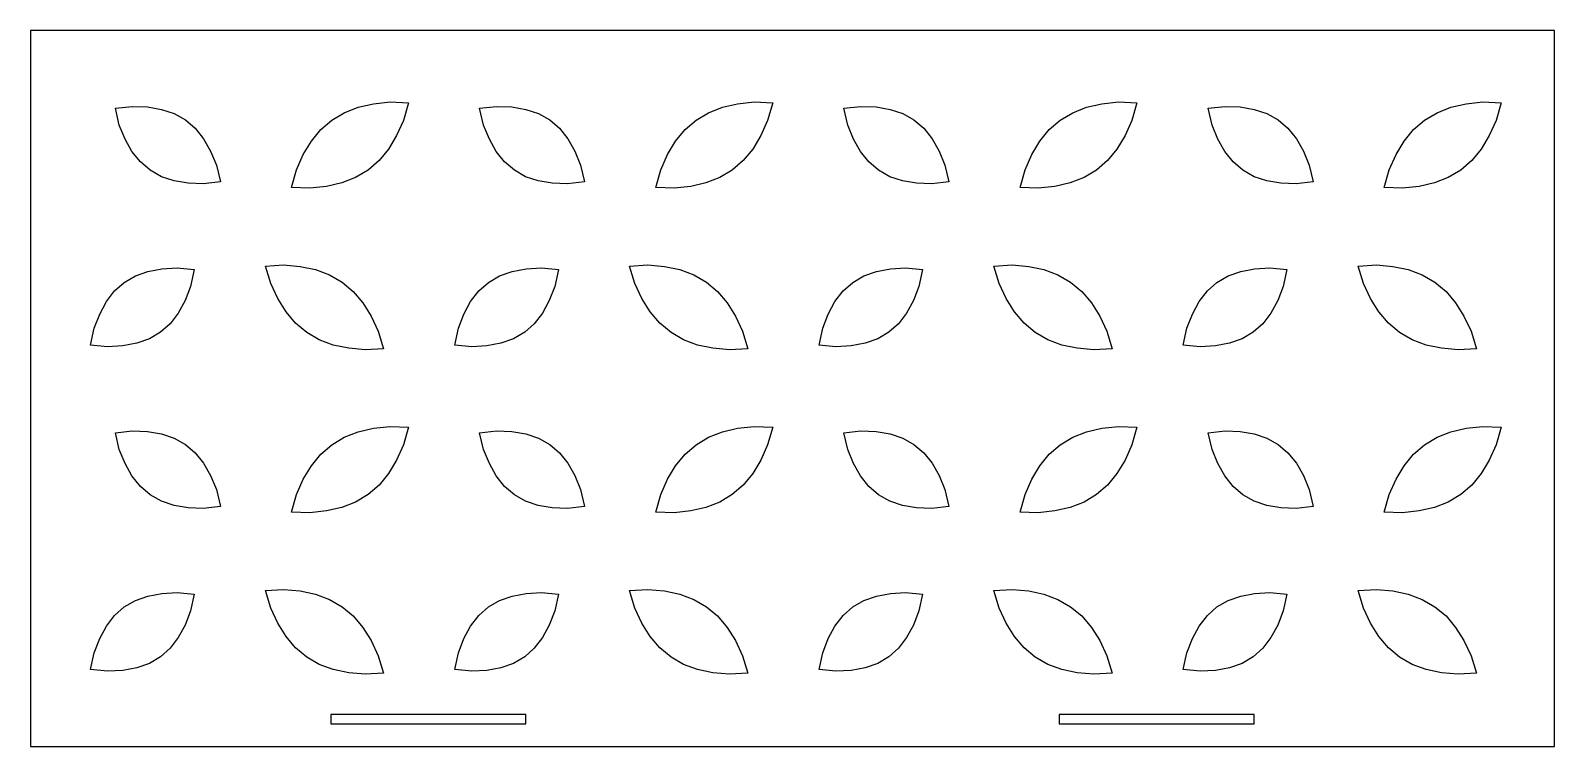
# Model space of a CAD drawing. Header units: millimetres. Extents: x 0 to 1000, y 0 to 470.
import ezdxf

# ---------------------------------------------------------------- set-up
doc = ezdxf.new("R2010")
doc.units = ezdxf.units.MM
doc.layers.add('CUT', color=7, linetype='CONTINUOUS')

msp = doc.modelspace()

# ---------------------------------------------------------------- linework, layer by layer
at = {"layer": 'CUT'}
for points in [[(0, 0), (1000, 0), (1000, 470), (0, 470)], [(55.7, 418.9), (66.8, 420.2), (76.8, 419.8), (86, 418.2), (94.3, 415.5), (101.7, 411.3), (108.1, 405.8), (113.6, 398.9), (118.2, 390.8), (122, 381.6), (124.6, 370.6), (113.4, 369.3), (103.4, 369.7), (94.2, 371.3), (85.9, 374), (78.5, 378.2), (72.1, 383.7), (66.6, 390.6), (62.1, 398.7), (58.3, 407.9)], [(171.3, 366.9), (174.6, 378.5), (179, 388.5), (184.3, 397.3), (190.5, 404.9), (197.7, 411.1), (205.9, 416), (215, 419.6), (225, 421.9), (235.9, 423.1), (248, 422.6), (244.7, 411), (240.2, 401), (234.9, 392.2), (228.7, 384.6), (221.5, 378.4), (213.3, 373.5), (204.2, 369.9), (194.2, 367.6), (183.3, 366.4)], [(294.7, 418.9), (305.8, 420.2), (315.8, 419.8), (325, 418.2), (333.3, 415.5), (340.7, 411.3), (347.1, 405.8), (352.6, 398.9), (357.2, 390.8), (361, 381.6), (363.6, 370.6), (352.4, 369.3), (342.4, 369.7), (333.2, 371.3), (324.9, 374), (317.5, 378.2), (311.1, 383.7), (305.6, 390.6), (301.1, 398.7), (297.3, 407.9)], [(410.3, 366.9), (413.6, 378.5), (418, 388.5), (423.3, 397.3), (429.5, 404.9), (436.7, 411.1), (444.9, 416), (454, 419.6), (464, 421.9), (474.9, 423.1), (487, 422.6), (483.7, 411), (479.2, 401), (473.9, 392.2), (467.7, 384.6), (460.5, 378.4), (452.3, 373.5), (443.2, 369.9), (433.2, 367.6), (422.3, 366.4)], [(533.7, 418.9), (544.8, 420.2), (554.8, 419.8), (564, 418.2), (572.3, 415.5), (579.7, 411.3), (586.1, 405.8), (591.6, 398.9), (596.2, 390.8), (600, 381.6), (602.6, 370.6), (591.4, 369.3), (581.4, 369.7), (572.2, 371.3), (563.9, 374), (556.5, 378.2), (550.1, 383.7), (544.6, 390.6), (540.1, 398.7), (536.3, 407.9)], [(649.3, 366.9), (652.6, 378.5), (657, 388.5), (662.3, 397.3), (668.5, 404.9), (675.7, 411.1), (683.9, 416), (693, 419.6), (703, 421.9), (713.9, 423.1), (726, 422.6), (722.7, 411), (718.2, 401), (712.9, 392.2), (706.7, 384.6), (699.5, 378.4), (691.3, 373.5), (682.2, 369.9), (672.2, 367.6), (661.3, 366.4)], [(772.7, 418.9), (783.8, 420.2), (793.8, 419.8), (803, 418.2), (811.3, 415.5), (818.7, 411.3), (825.1, 405.8), (830.6, 398.9), (835.2, 390.8), (839, 381.6), (841.6, 370.6), (830.4, 369.3), (820.4, 369.7), (811.2, 371.3), (802.9, 374), (795.5, 378.2), (789.1, 383.7), (783.6, 390.6), (779.1, 398.7), (775.3, 407.9)], [(888.3, 366.9), (891.6, 378.5), (896, 388.5), (901.3, 397.3), (907.5, 404.9), (914.7, 411.1), (922.9, 416), (932, 419.6), (942, 421.9), (952.9, 423.1), (965, 422.6), (961.7, 411), (957.2, 401), (951.9, 392.2), (945.7, 384.6), (938.5, 378.4), (930.3, 373.5), (921.2, 369.9), (911.2, 367.6), (900.3, 366.4)], [(39.4, 263.5), (41.8, 274.5), (45.4, 283.8), (49.8, 292), (55.2, 299), (61.5, 304.6), (68.8, 308.9), (77.1, 311.8), (86.2, 313.5), (96.2, 314.1), (107.4, 313), (105, 302), (101.4, 292.7), (96.9, 284.5), (91.6, 277.5), (85.3, 271.9), (78, 267.6), (69.7, 264.7), (60.5, 263), (50.5, 262.4)], [(154.1, 315.4), (166.1, 316.1), (177, 315.1), (187, 313), (196.2, 309.6), (204.5, 304.8), (211.8, 298.7), (218.1, 291.2), (223.6, 282.5), (228.2, 272.6), (231.7, 261.1), (219.7, 260.4), (208.8, 261.4), (198.7, 263.5), (189.5, 266.9), (181.3, 271.7), (174, 277.8), (167.7, 285.3), (162.2, 294), (157.6, 303.9)], [(278.4, 263.5), (280.8, 274.5), (284.4, 283.8), (288.8, 292), (294.2, 299), (300.5, 304.6), (307.8, 308.9), (316.1, 311.8), (325.2, 313.5), (335.2, 314.1), (346.4, 313), (344, 302), (340.4, 292.7), (335.9, 284.5), (330.6, 277.5), (324.3, 271.9), (317, 267.6), (308.7, 264.7), (299.5, 263), (289.5, 262.4)], [(393.1, 315.4), (405.1, 316.1), (416, 315.1), (426, 313), (435.2, 309.6), (443.5, 304.8), (450.8, 298.7), (457.1, 291.2), (462.6, 282.5), (467.2, 272.6), (470.7, 261.1), (458.7, 260.4), (447.8, 261.4), (437.7, 263.5), (428.5, 266.9), (420.3, 271.7), (413, 277.8), (406.7, 285.3), (401.2, 294), (396.6, 303.9)], [(517.4, 263.5), (519.8, 274.5), (523.4, 283.8), (527.8, 292), (533.2, 299), (539.5, 304.6), (546.8, 308.9), (555.1, 311.8), (564.2, 313.5), (574.2, 314.1), (585.4, 313), (583, 302), (579.4, 292.7), (574.9, 284.5), (569.6, 277.5), (563.3, 271.9), (556, 267.6), (547.7, 264.7), (538.5, 263), (528.5, 262.4)], [(632.1, 315.4), (644.1, 316.1), (655, 315.1), (665, 313), (674.2, 309.6), (682.5, 304.8), (689.8, 298.7), (696.1, 291.2), (701.6, 282.5), (706.2, 272.6), (709.7, 261.1), (697.7, 260.4), (686.8, 261.4), (676.7, 263.5), (667.5, 266.9), (659.3, 271.7), (652, 277.8), (645.7, 285.3), (640.2, 294), (635.6, 303.9)], [(756.4, 263.5), (758.8, 274.5), (762.4, 283.8), (766.8, 292), (772.2, 299), (778.5, 304.6), (785.8, 308.9), (794.1, 311.8), (803.2, 313.5), (813.2, 314.1), (824.4, 313), (822, 302), (818.4, 292.7), (813.9, 284.5), (808.6, 277.5), (802.3, 271.9), (795, 267.6), (786.7, 264.7), (777.5, 263), (767.5, 262.4)], [(871.1, 315.4), (883.1, 316.1), (894, 315.1), (904, 313), (913.2, 309.6), (921.5, 304.8), (928.8, 298.7), (935.1, 291.2), (940.6, 282.5), (945.2, 272.6), (948.7, 261.1), (936.7, 260.4), (925.8, 261.4), (915.7, 263.5), (906.5, 266.9), (898.3, 271.7), (891, 277.8), (884.7, 285.3), (879.2, 294), (874.6, 303.9)], [(171.3, 153.9), (174.6, 165.5), (179, 175.5), (184.3, 184.3), (190.5, 191.9), (197.7, 198.1), (205.9, 203), (215, 206.6), (225, 208.9), (235.9, 210.1), (248, 209.6), (244.7, 198), (240.2, 188), (234.9, 179.2), (228.7, 171.6), (221.5, 165.4), (213.3, 160.5), (204.2, 156.9), (194.2, 154.6), (183.3, 153.4)], [(410.3, 153.9), (413.6, 165.5), (418, 175.5), (423.3, 184.3), (429.5, 191.9), (436.7, 198.1), (444.9, 203), (454, 206.6), (464, 208.9), (474.9, 210.1), (487, 209.6), (483.7, 198), (479.2, 188), (473.9, 179.2), (467.7, 171.6), (460.5, 165.4), (452.3, 160.5), (443.2, 156.9), (433.2, 154.6), (422.3, 153.4)], [(649.3, 153.9), (652.6, 165.5), (657, 175.5), (662.3, 184.3), (668.5, 191.9), (675.7, 198.1), (683.9, 203), (693, 206.6), (703, 208.9), (713.9, 210.1), (726, 209.6), (722.7, 198), (718.2, 188), (712.9, 179.2), (706.7, 171.6), (699.5, 165.4), (691.3, 160.5), (682.2, 156.9), (672.2, 154.6), (661.3, 153.4)], [(888.3, 153.9), (891.6, 165.5), (896, 175.5), (901.3, 184.3), (907.5, 191.9), (914.7, 198.1), (922.9, 203), (932, 206.6), (942, 208.9), (952.9, 210.1), (965, 209.6), (961.7, 198), (957.2, 188), (951.9, 179.2), (945.7, 171.6), (938.5, 165.4), (930.3, 160.5), (921.2, 156.9), (911.2, 154.6), (900.3, 153.4)], [(55.7, 205.9), (66.8, 207.2), (76.8, 206.8), (86, 205.2), (94.3, 202.5), (101.7, 198.3), (108.1, 192.8), (113.6, 185.9), (118.2, 177.8), (122, 168.6), (124.6, 157.6), (113.4, 156.3), (103.4, 156.7), (94.2, 158.3), (85.9, 161), (78.5, 165.2), (72.1, 170.7), (66.6, 177.6), (62.1, 185.7), (58.3, 194.9)], [(294.7, 205.9), (305.8, 207.2), (315.8, 206.8), (325, 205.2), (333.3, 202.5), (340.7, 198.3), (347.1, 192.8), (352.6, 185.9), (357.2, 177.8), (361, 168.6), (363.6, 157.6), (352.4, 156.3), (342.4, 156.7), (333.2, 158.3), (324.9, 161), (317.5, 165.2), (311.1, 170.7), (305.6, 177.6), (301.1, 185.7), (297.3, 194.9)], [(533.7, 205.9), (544.8, 207.2), (554.8, 206.8), (564, 205.2), (572.3, 202.5), (579.7, 198.3), (586.1, 192.8), (591.6, 185.9), (596.2, 177.8), (600, 168.6), (602.6, 157.6), (591.4, 156.3), (581.4, 156.7), (572.2, 158.3), (563.9, 161), (556.5, 165.2), (550.1, 170.7), (544.6, 177.6), (540.1, 185.7), (536.3, 194.9)], [(772.7, 205.9), (783.8, 207.2), (793.8, 206.8), (803, 205.2), (811.3, 202.5), (818.7, 198.3), (825.1, 192.8), (830.6, 185.9), (835.2, 177.8), (839, 168.6), (841.6, 157.6), (830.4, 156.3), (820.4, 156.7), (811.2, 158.3), (802.9, 161), (795.5, 165.2), (789.1, 170.7), (783.6, 177.6), (779.1, 185.7), (775.3, 194.9)], [(39.4, 50.5), (41.8, 61.5), (45.4, 70.8), (49.8, 79), (55.2, 86), (61.5, 91.6), (68.8, 95.9), (77.1, 98.8), (86.2, 100.5), (96.2, 101.1), (107.4, 100), (105, 89), (101.4, 79.7), (96.9, 71.5), (91.6, 64.5), (85.3, 58.9), (78, 54.6), (69.7, 51.7), (60.5, 50), (50.5, 49.4)], [(154.1, 102.4), (166.1, 103.1), (177, 102.1), (187, 100), (196.2, 96.6), (204.5, 91.8), (211.8, 85.7), (218.1, 78.2), (223.6, 69.5), (228.2, 59.6), (231.7, 48.1), (219.7, 47.4), (208.8, 48.4), (198.7, 50.5), (189.5, 53.9), (181.3, 58.7), (174, 64.8), (167.7, 72.3), (162.2, 81), (157.6, 90.9)], [(278.4, 50.5), (280.8, 61.5), (284.4, 70.8), (288.8, 79), (294.2, 86), (300.5, 91.6), (307.8, 95.9), (316.1, 98.8), (325.2, 100.5), (335.2, 101.1), (346.4, 100), (344, 89), (340.4, 79.7), (335.9, 71.5), (330.6, 64.5), (324.3, 58.9), (317, 54.6), (308.7, 51.7), (299.5, 50), (289.5, 49.4)], [(393.1, 102.4), (405.1, 103.1), (416, 102.1), (426, 100), (435.2, 96.6), (443.5, 91.8), (450.8, 85.7), (457.1, 78.2), (462.6, 69.5), (467.2, 59.6), (470.7, 48.1), (458.7, 47.4), (447.8, 48.4), (437.7, 50.5), (428.5, 53.9), (420.3, 58.7), (413, 64.8), (406.7, 72.3), (401.2, 81), (396.6, 90.9)], [(517.4, 50.5), (519.8, 61.5), (523.4, 70.8), (527.8, 79), (533.2, 86), (539.5, 91.6), (546.8, 95.9), (555.1, 98.8), (564.2, 100.5), (574.2, 101.1), (585.4, 100), (583, 89), (579.4, 79.7), (574.9, 71.5), (569.6, 64.5), (563.3, 58.9), (556, 54.6), (547.7, 51.7), (538.5, 50), (528.5, 49.4)], [(632.1, 102.4), (644.1, 103.1), (655, 102.1), (665, 100), (674.2, 96.6), (682.5, 91.8), (689.8, 85.7), (696.1, 78.2), (701.6, 69.5), (706.2, 59.6), (709.7, 48.1), (697.7, 47.4), (686.8, 48.4), (676.7, 50.5), (667.5, 53.9), (659.3, 58.7), (652, 64.8), (645.7, 72.3), (640.2, 81), (635.6, 90.9)], [(756.4, 50.5), (758.8, 61.5), (762.4, 70.8), (766.8, 79), (772.2, 86), (778.5, 91.6), (785.8, 95.9), (794.1, 98.8), (803.2, 100.5), (813.2, 101.1), (824.4, 100), (822, 89), (818.4, 79.7), (813.9, 71.5), (808.6, 64.5), (802.3, 58.9), (795, 54.6), (786.7, 51.7), (777.5, 50), (767.5, 49.4)], [(871.1, 102.4), (883.1, 103.1), (894, 102.1), (904, 100), (913.2, 96.6), (921.5, 91.8), (928.8, 85.7), (935.1, 78.2), (940.6, 69.5), (945.2, 59.6), (948.7, 48.1), (936.7, 47.4), (925.8, 48.4), (915.7, 50.5), (906.5, 53.9), (898.3, 58.7), (891, 64.8), (884.7, 72.3), (879.2, 81), (874.6, 90.9)], [(197, 15), (325, 15), (325, 21), (197, 21)], [(675, 15), (803, 15), (803, 21), (675, 21)]]:
    msp.add_lwpolyline(points, close=True, dxfattribs=at)

doc.saveas('drawing.dxf')
